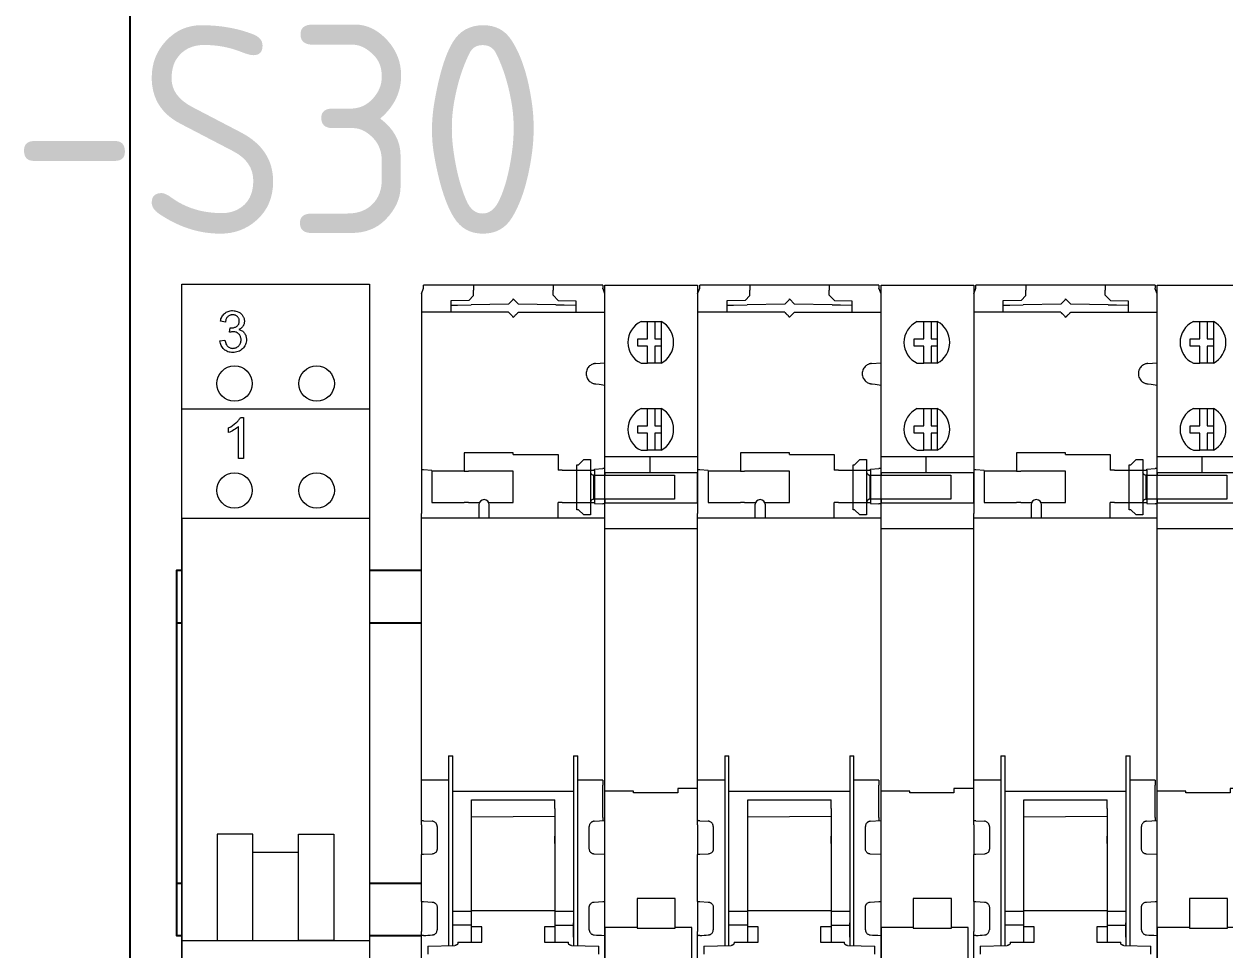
# Model space of a CAD drawing. Header units: millimetres. Extents: x 42356 to 50646, y 31507 to 39566.
# Drawn here: x 47522.9 to 47638.1, y 37618.6 to 37707.5 of the extents above; entities that cross this region are included whole.
import ezdxf
from ezdxf.enums import TextEntityAlignment as Align

# ---------------------------------------------------------------- set-up
doc = ezdxf.new("R2010")
doc.units = ezdxf.units.MM
doc.set_wipeout_variables(frame=1)
doc.layers.add('000-PI-Oprema', color=30, linetype='Continuous', lineweight=5)
for name, color, linetype in [('000-PI_TEXT', 7, 'Continuous'), ('002-PI-Kabelska kanalica', 150, 'Continuous'), ('004-PI-DIN Šina', 3, 'Continuous')]:
    doc.layers.add(name, color=color, linetype=linetype)
doc.styles.add('PI0', font='isocpeur.ttf', dxfattribs={"width": 0.9})

# ---------------------------------------------------------------- blocks, each defined once
blk = doc.blocks.new('*U132')
at = {"layer": '002-PI-Kabelska kanalica'}
blk.add_line((-20, -100), (-20, 580), dxfattribs=at)
blk = doc.blocks.new('*U322')
at = {"layer": '004-PI-DIN Šina'}
blk.add_lwpolyline([(530, -17.5), (530, 17.5), (0, 17.5), (0, -17.5)], close=True, dxfattribs=at)
for points in [[(0, 12.5), (530, 12.5)], [(0, -12.5), (530, -12.5)]]:
    blk.add_lwpolyline(points, dxfattribs=at)
blk = doc.blocks.new('5SY4106-7 - 1P')
blk.add_wipeout([(47748.91, 38724.85), (47749.11, 38725.4), (47749.11, 38725.7), (47766.31, 38725.7), (47766.31, 38725.4), (47766.51, 38724.85), (47766.51, 38636.75), (47766.31, 38636.16), (47766.31, 38635.9), (47749.11, 38635.9), (47749.11, 38636.21), (47748.91, 38636.75)]).dxf.layer = '000-PI-Oprema'
at = {"layer": '000-PI-Oprema'}
for p, q in [((47748.91, 38724.85), (47749.11, 38725.4)), ((47753.91, 38725.7), (47749.11, 38725.7)), ((47761.53, 38725.7), (47753.91, 38725.7)), ((47753.91, 38724.69), (47753.91, 38725.2)), ((47766.31, 38725.7), (47761.53, 38725.7)), ((47761.53, 38724.72), (47761.53, 38725.2)), ((47766.51, 38724.85), (47766.33, 38725.34)), ((47748.91, 38724.85), (47748.91, 38722.25)), ((47753.46, 38724.23), (47751.71, 38724.2)), ((47751.71, 38724.2), (47751.71, 38723.1)), ((47752.36, 38723.78), (47753.66, 38723.8)), ((47753.46, 38724.23), (47753.91, 38724.69)), ((47757.26, 38723.86), (47753.66, 38723.8)), ((47757.26, 38723.86), (47757.71, 38724.32)), ((47757.71, 38724.32), (47757.71, 38724.37)), ((47757.71, 38724.37), (47758.21, 38723.86)), ((47761.81, 38723.8), (47758.21, 38723.86)), ((47761.53, 38724.72), (47762.03, 38724.21)), ((47761.81, 38723.8), (47762.61, 38723.79)), ((47762.03, 38724.21), (47763.71, 38724.2)), ((47763.71, 38724.2), (47763.71, 38723.1)), ((47766.51, 38722.25), (47766.51, 38724.85)), ((47757.26, 38723.1), (47748.91, 38723.1)), ((47751.71, 38723.77), (47752.36, 38723.78)), ((47757.71, 38722.6), (47757.71, 38722.65)), ((47758.21, 38723.1), (47766.51, 38723.1)), ((47762.61, 38723.79), (47763.71, 38723.77)), ((47748.91, 38722.25), (47748.91, 38707.98)), ((47766.51, 38718.53), (47766.51, 38722.25)), ((47765.6, 38718.17), (47766.51, 38718.25)), ((47766.51, 38716.77), (47766.51, 38717.62)), ((47766.51, 38708.1), (47766.51, 38715.87)), ((47753.01, 38709.6), (47753.01, 38707.85)), ((47757.71, 38709.6), (47753.01, 38709.6)), ((47757.71, 38709.45), (47757.71, 38709.6)), ((47757.71, 38709.45), (47762.01, 38709.45)), ((47762.01, 38709.45), (47762.01, 38707.95)), ((47749.11, 38707.97), (47748.91, 38707.98)), ((47748.91, 38707.95), (47748.91, 38703.77)), ((47749.91, 38707.92), (47749.11, 38707.97)), ((47749.91, 38707.92), (47749.91, 38707.85)), ((47753.01, 38707.85), (47749.91, 38707.85)), ((47749.91, 38707.85), (47749.91, 38704.85)), ((47753.01, 38707.85), (47753.41, 38707.85)), ((47757.71, 38707.85), (47753.41, 38707.85)), ((47757.71, 38704.85), (47757.71, 38707.85)), ((47762.41, 38707.95), (47762.01, 38707.95)), ((47762.41, 38707.95), (47765.51, 38707.95)), ((47765.51, 38708.05), (47766.31, 38708.09)), ((47765.51, 38707.95), (47765.51, 38708.05)), ((47765.51, 38707.95), (47765.51, 38704.85)), ((47766.51, 38708.1), (47766.31, 38708.09)), ((47766.51, 38704.7), (47766.51, 38708.1)), ((47749.91, 38704.85), (47753.01, 38704.85)), ((47753.41, 38704.85), (47753.01, 38704.85)), ((47753.41, 38704.85), (47754.47, 38704.85)), ((47754.41, 38704.61), (47754.41, 38703.35)), ((47755.34, 38704.85), (47757.71, 38704.85)), ((47755.41, 38703.35), (47755.41, 38704.61)), ((47762.41, 38704.85), (47762.01, 38704.85)), ((47762.01, 38703.35), (47762.01, 38704.85)), ((47762.41, 38704.85), (47765.51, 38704.85)), ((47765.51, 38704.85), (47765.51, 38704.75)), ((47765.51, 38704.75), (47766.31, 38704.71)), ((47766.51, 38704.7), (47766.31, 38704.71)), ((47766.51, 38702.5), (47766.51, 38704.7)), ((47748.91, 38702.5), (47748.91, 38703.77)), ((47748.91, 38703.35), (47766.51, 38703.35)), ((47748.91, 38678.18), (47748.91, 38702.5)), ((47766.51, 38702.35), (47766.51, 38678.18)), ((47766.51, 38696.4), (47766.51, 38696.4)), ((47748.91, 38691.75), (47748.91, 38691.75)), ((47766.51, 38686.85), (47766.51, 38686.85)), ((47751.51, 38680.54), (47751.51, 38668.89)), ((47751.51, 38680.54), (47751.91, 38680.54)), ((47751.91, 38668.8), (47751.91, 38680.54)), ((47751.91, 38673.03), (47751.91, 38680.54)), ((47763.51, 38680.54), (47763.51, 38673.17)), ((47763.51, 38680.54), (47763.91, 38680.54)), ((47763.91, 38662.32), (47763.91, 38680.54)), ((47749.11, 38678.18), (47748.91, 38678.18)), ((47751.51, 38678.18), (47749.11, 38678.18)), ((47766.31, 38678.18), (47763.91, 38678.18)), ((47751.91, 38677.15), (47763.51, 38677.15)), ((47763.51, 38677.48), (47763.51, 38668.8)), ((47753.71, 38676.3), (47761.71, 38676.3)), ((47749.11, 38674.3), (47749.93, 38674.26)), ((47751.91, 38668.8), (47751.91, 38674.56)), ((47753.71, 38674.68), (47761.71, 38674.74)), ((47763.51, 38674.41), (47763.51, 38668.8)), ((47765.48, 38674.25), (47766.51, 38674.31)), ((47766.51, 38674.3), (47766.51, 38673.92)), ((47748.91, 38673.92), (47748.91, 38671.05)), ((47766.51, 38671.05), (47766.51, 38673.92)), ((47751.51, 38672.4), (47751.51, 38668.8)), ((47761.71, 38672.11), (47761.71, 38672.83)), ((47761.71, 38672.11), (47761.71, 38672.83)), ((47749.11, 38671.06), (47748.91, 38671.05)), ((47749.93, 38671.1), (47749.11, 38671.06)), ((47766.51, 38671.05), (47765.48, 38671.1)), ((47751.51, 38668.8), (47751.51, 38665.2)), ((47751.51, 38668.8), (47751.51, 38662.32)), ((47751.91, 38662.33), (47751.91, 38668.8)), ((47751.91, 38663.04), (47751.91, 38668.8)), ((47763.51, 38668.8), (47763.51, 38662.33)), ((47763.51, 38668.8), (47763.51, 38663.19)), ((47748.91, 38666.55), (47749.11, 38666.54)), ((47748.91, 38666.55), (47748.91, 38665.5)), ((47749.11, 38666.54), (47749.93, 38666.5)), ((47765.48, 38666.49), (47766.31, 38666.54)), ((47766.31, 38666.54), (47766.51, 38666.55)), ((47766.51, 38665.4), (47766.51, 38666.55)), ((47753.71, 38665.59), (47751.91, 38665.59)), ((47761.71, 38665.67), (47753.71, 38665.67)), ((47763.51, 38665.59), (47761.71, 38665.59)), ((47751.91, 38662.33), (47751.91, 38664.56)), ((47753.71, 38664.28), (47751.91, 38664.28)), ((47754.71, 38664.12), (47753.71, 38664.12)), ((47754.71, 38662.65), (47754.71, 38664.12)), ((47760.71, 38664.12), (47760.71, 38662.65)), ((47761.71, 38664.12), (47760.71, 38664.12)), ((47761.71, 38664.28), (47763.51, 38664.28)), ((47763.51, 38664.43), (47763.51, 38662.33)), ((47749.11, 38663.29), (47748.95, 38663.29)), ((47749.11, 38663.29), (47749.11, 38663.29)), ((47766.51, 38663.34), (47766.51, 38663.29)), ((47749.51, 38662.27), (47752.12, 38662.34)), ((47749.51, 38662.27), (47749.51, 38661.5)), ((47752.41, 38662.65), (47754.71, 38662.65)), ((47752.41, 38662.65), (47752.41, 38662.57)), ((47760.71, 38662.65), (47763.01, 38662.65)), ((47763.01, 38662.57), (47763.01, 38662.65)), ((47763.3, 38662.34), (47765.91, 38662.27)), ((47765.91, 38661.5), (47765.91, 38662.27))]:
    blk.add_line(p, q, dxfattribs=at)
blk.add_arc((47754.91, 38704.61), 0.5, 0, 180, dxfattribs=at)
for points, knots in [([(47749.11, 38725.4), (47749.11, 38725.4), (47749.11, 38725.44), (47749.11, 38725.49), (47749.11, 38725.55), (47749.11, 38725.61), (47749.11, 38725.65), (47749.11, 38725.68), (47749.11, 38725.7), (47749.11, 38725.7), (47749.11, 38725.7)], [-1.16038, -1.16038, -1.16038, -1.16038, -1.116597, -0.950998, -0.785398, -0.619799, -0.454199, -0.2886, -0.123, 0, 0, 0, 0]), ([(47753.91, 38725.7), (47753.91, 38725.7), (47753.91, 38725.7), (47753.91, 38725.68), (47753.91, 38725.65), (47753.91, 38725.61), (47753.91, 38725.55), (47753.91, 38725.49), (47753.91, 38725.42), (47753.91, 38725.34), (47753.91, 38725.27), (47753.91, 38725.22), (47753.91, 38725.2)], [-1.570796, -1.570796, -1.570796, -1.570796, -1.447796, -1.282197, -1.116597, -0.950998, -0.785398, -0.619799, -0.454199, -0.2886, -0.123, 0, 0, 0, 0]), ([(47761.53, 38725.7), (47761.53, 38725.7), (47761.53, 38725.7), (47761.53, 38725.68), (47761.53, 38725.66), (47761.53, 38725.62), (47761.53, 38725.56), (47761.53, 38725.48), (47761.53, 38725.39), (47761.53, 38725.29), (47761.53, 38725.23), (47761.53, 38725.2)], [0, 0, 0, 0, 0.080758, 0.160392, 0.240099, 0.368585, 0.500066, 0.628554, 0.760036, 0.877963, 1, 1, 1, 1]), ([(47766.31, 38725.7), (47766.31, 38725.7), (47766.31, 38725.7), (47766.31, 38725.68), (47766.31, 38725.65), (47766.31, 38725.61), (47766.31, 38725.55), (47766.31, 38725.49), (47766.31, 38725.44), (47766.31, 38725.41), (47766.31, 38725.4)], [1.570796, 1.570796, 1.570796, 1.570796, 1.693796, 1.859396, 2.024995, 2.190595, 2.356194, 2.521794, 2.687394, 2.730075, 2.730075, 2.730075, 2.730075]), ([(47766.33, 38725.34), (47766.32, 38725.35), (47766.32, 38725.37), (47766.31, 38725.38), (47766.31, 38725.4), (47766.31, 38725.4), (47766.31, 38725.4)], [0, 0, 0, 0, 0.258491, 0.50433, 0.747935, 1, 1, 1, 1]), ([(47757.26, 38723.1), (47757.26, 38723.1), (47757.26, 38723.1), (47757.27, 38723.09), (47757.28, 38723.07), (47757.31, 38723.05), (47757.34, 38723.02), (47757.37, 38722.98), (47757.42, 38722.94), (47757.48, 38722.88), (47757.55, 38722.81), (47757.62, 38722.73), (47757.67, 38722.68), (47757.71, 38722.65)], [0, 0, 0, 0, 0.062296, 0.126533, 0.193458, 0.263732, 0.337928, 0.416532, 0.499954, 0.616956, 0.74996, 0.847499, 1, 1, 1, 1]), ([(47757.71, 38722.6), (47757.73, 38722.62), (47757.76, 38722.66), (47757.82, 38722.71), (47757.86, 38722.75), (47757.92, 38722.81), (47757.98, 38722.88), (47758.06, 38722.95), (47758.12, 38723.02), (47758.17, 38723.06), (47758.2, 38723.09), (47758.2, 38723.1), (47758.21, 38723.1)], [0, 0, 0, 0, 0.090545, 0.168639, 0.234282, 0.287481, 0.43101, 0.55447, 0.680803, 0.795519, 0.900929, 1, 1, 1, 1]), ([(47765.6, 38718.17), (47765.57, 38718.17), (47765.51, 38718.16), (47765.42, 38718.14), (47765.31, 38718.11), (47765.18, 38718.04), (47765.03, 38717.94), (47764.9, 38717.8), (47764.79, 38717.62), (47764.72, 38717.42), (47764.7, 38717.2), (47764.72, 38716.98), (47764.79, 38716.78), (47764.9, 38716.6), (47765.03, 38716.46), (47765.18, 38716.35), (47765.32, 38716.29), (47765.46, 38716.24), (47765.55, 38716.23), (47766.51, 38716.11)], [0, 0, 0, 0, 0.031513, 0.062833, 0.094232, 0.152293, 0.210532, 0.279327, 0.348301, 0.424071, 0.50002, 0.57579, 0.651739, 0.720534, 0.789508, 0.84757, 0.905809, 0.95275, 1, 1, 1, 1]), ([(47766.51, 38717.62), (47766.51, 38717.65), (47766.51, 38717.71), (47766.51, 38717.8), (47766.51, 38717.89), (47766.51, 38718), (47766.51, 38718.13), (47766.51, 38718.27), (47766.51, 38718.38), (47766.51, 38718.46), (47766.51, 38718.52), (47766.51, 38718.52), (47766.51, 38718.53)], [0, 0, 0, 0, 0.063226, 0.125803, 0.188341, 0.251452, 0.376592, 0.501921, 0.626467, 0.751307, 0.875445, 1, 1, 1, 1]), ([(47766.51, 38715.87), (47766.51, 38715.87), (47766.51, 38715.87), (47766.51, 38715.89), (47766.51, 38715.91), (47766.51, 38715.95), (47766.51, 38716.02), (47766.51, 38716.13), (47766.51, 38716.27), (47766.51, 38716.42), (47766.51, 38716.59), (47766.51, 38716.71), (47766.51, 38716.77)], [0, 0, 0, 0, 0.062559, 0.124508, 0.186449, 0.248985, 0.373436, 0.498372, 0.623308, 0.748842, 0.874147, 1, 1, 1, 1]), ([(47766.51, 38702.5), (47766.51, 38702.5), (47766.51, 38702.5), (47766.51, 38702.49), (47766.51, 38702.48), (47766.51, 38702.46), (47766.51, 38702.43), (47766.51, 38702.4), (47766.51, 38702.37), (47766.51, 38702.35), (47766.51, 38702.35)], [-0.000031, -0.000031, -0.000031, -0.000031, 0.089851, 0.3217, 0.553549, 0.785398, 1.017247, 1.249097, 1.480946, 1.570827, 1.570827, 1.570827, 1.570827]), ([(47748.91, 38676.94), (47748.91, 38676.96), (47748.91, 38677.01), (47748.91, 38677.1), (47748.91, 38677.22), (47748.91, 38677.36), (47748.91, 38677.51), (47748.91, 38677.68), (47748.91, 38677.85), (47748.91, 38678.02), (47748.91, 38678.13), (47748.91, 38678.18)], [-3.141598, -3.141598, -3.141598, -3.141598, -3.03253, -2.896859, -2.761188, -2.625517, -2.489847, -2.354176, -2.218505, -2.082834, -1.973766, -1.973766, -1.973766, -1.973766]), ([(47766.31, 38678.18), (47766.31, 38678.16), (47766.31, 38678.11), (47766.31, 38678.03), (47766.31, 38677.94), (47766.31, 38677.87), (47766.31, 38677.8), (47766.31, 38677.75), (47766.31, 38677.73), (47766.31, 38677.72)], [-1.167821, -1.167821, -1.167821, -1.167821, -1.031418, -0.852415, -0.673412, -0.494409, -0.315406, -0.136403, 0, 0, 0, 0]), ([(47766.31, 38674.6), (47766.31, 38674.68), (47766.31, 38674.85), (47766.31, 38675.1), (47766.31, 38675.34), (47766.31, 38675.57), (47766.31, 38675.79), (47766.31, 38676.01), (47766.31, 38676.22), (47766.31, 38676.46), (47766.31, 38676.73), (47766.31, 38677.02), (47766.31, 38677.28), (47766.31, 38677.51), (47766.31, 38677.65), (47766.31, 38677.72)], [0, 0, 0, 0, 0.062752, 0.125296, 0.187701, 0.250034, 0.312364, 0.374759, 0.437288, 0.500017, 0.600242, 0.700074, 0.79979, 0.899673, 1, 1, 1, 1]), ([(47766.51, 38678.18), (47766.51, 38678.13), (47766.51, 38678.02), (47766.51, 38677.85), (47766.51, 38677.68), (47766.51, 38677.51), (47766.51, 38677.36), (47766.51, 38677.22), (47766.51, 38677.1), (47766.51, 38677.01), (47766.51, 38676.96), (47766.51, 38676.94)], [3.544562, 3.544562, 3.544562, 3.544562, 3.653618, 3.789292, 3.924967, 4.060641, 4.196316, 4.33199, 4.467665, 4.603339, 4.712394, 4.712394, 4.712394, 4.712394]), ([(47748.91, 38674.31), (47748.91, 38674.46), (47748.91, 38674.81), (47748.91, 38675.32), (47748.91, 38675.82), (47748.91, 38676.27), (47748.91, 38676.64), (47748.91, 38676.85), (47748.91, 38676.94)], [-3.1305034, -3.1305034, -3.1305034, -3.1305034, -3.0638179, -2.9758987, -2.8879794, -2.8000601, -2.7121409, -2.6343661, -2.6343661, -2.6343661, -2.6343661]), ([(47766.51, 38676.94), (47766.51, 38676.85), (47766.51, 38676.63), (47766.51, 38676.23), (47766.51, 38675.76), (47766.51, 38675.23), (47766.51, 38674.74), (47766.51, 38674.42), (47766.51, 38674.3)], [0.4339169, 0.4339169, 0.4339169, 0.4339169, 0.5147738, 0.6061775, 0.6975812, 0.788985, 0.8803887, 0.9303041, 0.9303041, 0.9303041, 0.9303041]), ([(47753.71, 38675.48), (47753.71, 38675.51), (47753.71, 38675.56), (47753.71, 38675.65), (47753.71, 38675.74), (47753.71, 38675.88), (47753.71, 38676.06), (47753.71, 38676.22), (47753.71, 38676.3)], [0, 0, 0, 0, 0.125424, 0.250193, 0.374902, 0.500146, 0.749703, 1, 1, 1, 1]), ([(47753.71, 38673.32), (47753.71, 38673.39), (47753.71, 38673.53), (47753.71, 38673.73), (47753.71, 38673.94), (47753.71, 38674.13), (47753.71, 38674.32), (47753.71, 38674.57), (47753.71, 38674.86), (47753.71, 38675.19), (47753.71, 38675.38), (47753.71, 38675.48)], [0, 0, 0, 0, 0.083508, 0.166833, 0.25006, 0.333277, 0.416572, 0.500032, 0.666688, 0.83311, 1, 1, 1, 1]), ([(47761.71, 38675.48), (47761.71, 38675.51), (47761.71, 38675.6), (47761.71, 38675.74), (47761.71, 38675.91), (47761.71, 38676.1), (47761.71, 38676.23), (47761.71, 38676.3), (47761.71, 38676.3)], [3.7239569, 3.7239569, 3.7239569, 3.7239569, 3.8184071, 3.9326259, 4.0468447, 4.1610635, 4.2752823, 4.2758763, 4.2758763, 4.2758763, 4.2758763]), ([(47761.71, 38675.48), (47761.71, 38675.43), (47761.71, 38675.34), (47761.71, 38675.18), (47761.71, 38675.02), (47761.71, 38674.86), (47761.71, 38674.68), (47761.71, 38674.45), (47761.71, 38674.13), (47761.71, 38673.74), (47761.71, 38673.46), (47761.71, 38673.32)], [0, 0, 0, 0, 0.083508, 0.166833, 0.25006, 0.333277, 0.416572, 0.500032, 0.666688, 0.83311, 1, 1, 1, 1]), ([(47748.91, 38673.92), (47748.91, 38673.94), (47748.91, 38673.99), (47748.91, 38674.07), (47748.91, 38674.17), (47748.91, 38674.24), (47748.91, 38674.28), (47748.91, 38674.3), (47748.91, 38674.31), (47748.91, 38674.31)], [3.184172, 3.184172, 3.184172, 3.184172, 3.2169007, 3.3376929, 3.458485, 3.5792772, 3.7000694, 3.8208616, 3.8419971, 3.8419971, 3.8419971, 3.8419971]), ([(47749.11, 38674.3), (47749.08, 38674.3), (47749.03, 38674.3), (47748.98, 38674.3), (47748.95, 38674.31)], [0, 0, 0, 0, 0.50856, 1, 1, 1, 1]), ([(47750.41, 38673.76), (47750.41, 38673.78), (47750.4, 38673.83), (47750.39, 38673.89), (47750.37, 38673.95), (47750.33, 38674.02), (47750.27, 38674.11), (47750.18, 38674.18), (47750.06, 38674.24), (47749.98, 38674.25), (47749.93, 38674.26)], [0, 0, 0, 0, 0.089796, 0.178262, 0.266596, 0.356001, 0.517187, 0.674499, 0.839899, 1, 1, 1, 1]), ([(47751.91, 38672.95), (47751.91, 38673.03), (47751.91, 38673.18), (47751.91, 38673.4), (47751.91, 38673.62), (47751.91, 38673.83), (47751.91, 38674.03), (47751.91, 38674.24), (47751.91, 38674.44), (47751.91, 38674.56), (47751.91, 38674.63)], [0, 0, 0, 0, 0.12575, 0.250858, 0.375537, 0.5, 0.624463, 0.749142, 0.87425, 1, 1, 1, 1]), ([(47765.48, 38674.25), (47765.46, 38674.25), (47765.42, 38674.25), (47765.36, 38674.23), (47765.31, 38674.21), (47765.26, 38674.19), (47765.19, 38674.14), (47765.12, 38674.08), (47765.06, 38673.98), (47765.01, 38673.87), (47765.01, 38673.79), (47765.01, 38673.75)], [0, 0, 0, 0, 0.072873, 0.144923, 0.217512, 0.291971, 0.369536, 0.522495, 0.676626, 0.838758, 1, 1, 1, 1]), ([(47750.41, 38673.76), (47750.41, 38673.7), (47750.41, 38673.58), (47750.41, 38673.39), (47750.41, 38673.21), (47750.41, 38673.08), (47750.41, 38673.01)], [0, 0, 0, 0, 0.25014, 0.5, 0.74986, 1, 1, 1, 1]), ([(47753.71, 38672), (47753.71, 38672.02), (47753.71, 38672.06), (47753.71, 38672.22), (47753.71, 38672.47), (47753.71, 38672.75), (47753.71, 38672.99), (47753.71, 38673.19), (47753.71, 38673.27), (47753.71, 38673.32)], [0, 0, 0, 0, 0.061956, 0.224268, 0.397781, 0.571293, 0.733605, 0.866551, 1, 1, 1, 1]), ([(47761.71, 38673.32), (47761.71, 38673.27), (47761.71, 38673.19), (47761.71, 38672.99), (47761.71, 38672.75), (47761.71, 38672.47), (47761.71, 38672.22), (47761.71, 38672.06), (47761.71, 38672.02), (47761.71, 38672)], [0, 0, 0, 0, 0.133283, 0.266404, 0.428731, 0.602259, 0.775787, 0.938114, 1, 1, 1, 1]), ([(47765.01, 38673.15), (47765.01, 38673.22), (47765.01, 38673.35), (47765.01, 38673.56), (47765.01, 38673.69), (47765.01, 38673.75)], [0, 0, 0, 0, 0.333419, 0.666581, 1, 1, 1, 1]), ([(47765.01, 38671.6), (47765.01, 38671.71), (47765.01, 38671.92), (47765.01, 38672.23), (47765.01, 38672.54), (47765.01, 38672.84), (47765.01, 38673.05), (47765.01, 38673.15)], [0, 0, 0, 0, 0.200123, 0.400061, 0.599939, 0.799877, 1, 1, 1, 1]), ([(47750.41, 38673.01), (47750.41, 38672.9), (47750.41, 38672.67), (47750.41, 38672.31), (47750.41, 38671.96), (47750.41, 38671.72), (47750.41, 38671.6)], [0, 0, 0, 0, 0.2501, 0.5, 0.7499, 1, 1, 1, 1]), ([(47753.71, 38665.59), (47753.71, 38665.68), (47753.71, 38665.84), (47753.71, 38666.1), (47753.71, 38666.35), (47753.71, 38666.61), (47753.71, 38666.88), (47753.71, 38667.33), (47753.71, 38667.96), (47753.71, 38668.8), (47753.71, 38669.63), (47753.71, 38670.36), (47753.71, 38670.98), (47753.71, 38671.5), (47753.71, 38671.84), (47753.71, 38672)], [0, 0, 0, 0, 0.041319, 0.082538, 0.123706, 0.164869, 0.206076, 0.247373, 0.373654, 0.500018, 0.626299, 0.752662, 0.835118, 0.917437, 1, 1, 1, 1]), ([(47761.71, 38672), (47761.71, 38671.92), (47761.71, 38671.75), (47761.71, 38671.5), (47761.71, 38671.24), (47761.71, 38670.98), (47761.71, 38670.72), (47761.71, 38670.27), (47761.71, 38669.63), (47761.71, 38668.8), (47761.71, 38667.97), (47761.71, 38667.24), (47761.71, 38666.61), (47761.71, 38666.1), (47761.71, 38665.76), (47761.71, 38665.59)], [0, 0, 0, 0, 0.041319, 0.082538, 0.123706, 0.164869, 0.206076, 0.247373, 0.373654, 0.500018, 0.626299, 0.752662, 0.835118, 0.917437, 1, 1, 1, 1]), ([(47748.91, 38666.55), (47748.91, 38666.83), (47748.91, 38667.42), (47748.91, 38668.33), (47748.91, 38669.27), (47748.91, 38670.18), (47748.91, 38670.77), (47748.91, 38671.05)], [-2.9973945, -2.9973945, -2.9973945, -2.9973945, -2.9274212, -2.8500039, -2.7725867, -2.6951694, -2.6251961, -2.6251961, -2.6251961, -2.6251961]), ([(47750.41, 38671.6), (47750.41, 38671.58), (47750.4, 38671.53), (47750.39, 38671.46), (47750.37, 38671.4), (47750.34, 38671.35), (47750.31, 38671.3), (47750.26, 38671.24), (47750.17, 38671.17), (47750.06, 38671.12), (47749.97, 38671.11), (47749.93, 38671.1)], [0, 0, 0, 0, 0.095991, 0.18694, 0.272854, 0.353746, 0.429629, 0.500518, 0.670339, 0.836728, 1, 1, 1, 1]), ([(47765.48, 38671.1), (47765.46, 38671.1), (47765.42, 38671.11), (47765.36, 38671.12), (47765.3, 38671.15), (47765.24, 38671.18), (47765.19, 38671.21), (47765.13, 38671.27), (47765.07, 38671.35), (47765.02, 38671.47), (47765.01, 38671.55), (47765.01, 38671.6)], [0, 0, 0, 0, 0.081411, 0.163571, 0.246519, 0.330297, 0.414943, 0.500495, 0.647, 0.813478, 1, 1, 1, 1]), ([(47766.51, 38671.05), (47766.51, 38670.77), (47766.51, 38670.18), (47766.51, 38669.27), (47766.51, 38668.33), (47766.51, 38667.42), (47766.51, 38666.83), (47766.51, 38666.55)], [1.3845473, 1.3845473, 1.3845473, 1.3845473, 1.4545769, 1.5320565, 1.6095361, 1.6870157, 1.7570453, 1.7570453, 1.7570453, 1.7570453]), ([(47749.93, 38666.5), (47749.95, 38666.49), (47749.99, 38666.49), (47750.06, 38666.48), (47750.12, 38666.45), (47750.17, 38666.42), (47750.22, 38666.38), (47750.28, 38666.33), (47750.34, 38666.25), (47750.4, 38666.13), (47750.4, 38666.04), (47750.41, 38666)], [0, 0, 0, 0, 0.081414, 0.163575, 0.246524, 0.330302, 0.414946, 0.500495, 0.647008, 0.813485, 1, 1, 1, 1]), ([(47765.01, 38666), (47765.01, 38666.02), (47765.01, 38666.07), (47765.02, 38666.13), (47765.05, 38666.19), (47765.07, 38666.25), (47765.11, 38666.3), (47765.16, 38666.36), (47765.24, 38666.42), (47765.35, 38666.48), (47765.44, 38666.49), (47765.48, 38666.49)], [0, 0, 0, 0, 0.095996, 0.186947, 0.272862, 0.353753, 0.429633, 0.500518, 0.670343, 0.836732, 1, 1, 1, 1]), ([(47748.91, 38665.5), (47748.91, 38665.49), (47748.91, 38665.48), (47748.91, 38665.39), (47748.91, 38665.25), (47748.91, 38665.06), (47748.91, 38664.82), (47748.91, 38664.56), (47748.91, 38664.27), (47748.91, 38664.01), (47748.91, 38663.83), (47748.91, 38663.67)], [0, 0, 0, 0, 0.125617, 0.251374, 0.373227, 0.495215, 0.61017, 0.72526, 0.831211, 0.937299, 1, 1, 1, 1]), ([(47750.41, 38666), (47750.41, 38665.88), (47750.41, 38665.64), (47750.41, 38665.28), (47750.41, 38664.93), (47750.41, 38664.7), (47750.41, 38664.58)], [0, 0, 0, 0, 0.2501, 0.5, 0.7499, 1, 1, 1, 1]), ([(47753.71, 38664.28), (47753.71, 38664.32), (47753.71, 38664.41), (47753.71, 38664.61), (47753.71, 38664.85), (47753.71, 38665.13), (47753.71, 38665.38), (47753.71, 38665.53), (47753.71, 38665.58), (47753.71, 38665.59)], [0, 0, 0, 0, 0.133283, 0.266404, 0.428731, 0.602259, 0.775787, 0.938114, 1, 1, 1, 1]), ([(47761.71, 38665.59), (47761.71, 38665.58), (47761.71, 38665.53), (47761.71, 38665.38), (47761.71, 38665.13), (47761.71, 38664.85), (47761.71, 38664.61), (47761.71, 38664.41), (47761.71, 38664.32), (47761.71, 38664.28)], [0, 0, 0, 0, 0.061956, 0.224268, 0.397781, 0.571293, 0.733605, 0.866551, 1, 1, 1, 1]), ([(47765.01, 38664.45), (47765.01, 38664.55), (47765.01, 38664.75), (47765.01, 38665.06), (47765.01, 38665.37), (47765.01, 38665.68), (47765.01, 38665.89), (47765.01, 38666)], [0, 0, 0, 0, 0.200123, 0.400061, 0.599939, 0.799877, 1, 1, 1, 1]), ([(47766.51, 38663.34), (47766.51, 38663.81), (47766.51, 38663.96), (47766.51, 38664.2), (47766.51, 38664.49), (47766.51, 38664.74), (47766.51, 38664.97), (47766.51, 38665.15), (47766.51, 38665.35), (47766.51, 38665.38), (47766.51, 38665.4)], [0, 0, 0, 0, 0.045378, 0.153342, 0.261449, 0.378587, 0.495868, 0.620035, 0.744345, 1, 1, 1, 1]), ([(47750.41, 38664.58), (47750.41, 38664.52), (47750.41, 38664.39), (47750.41, 38664.2), (47750.41, 38664.02), (47750.41, 38663.9), (47750.41, 38663.84)], [0, 0, 0, 0, 0.25014, 0.5, 0.74986, 1, 1, 1, 1]), ([(47753.71, 38662.65), (47753.71, 38662.79), (47753.71, 38663.25), (47753.71, 38663.86), (47753.71, 38664.28)], [0, 0, 0, 0, 0.31034, 1, 1, 1, 1]), ([(47761.71, 38664.28), (47761.71, 38663.86), (47761.71, 38663.25), (47761.71, 38662.79), (47761.71, 38662.65)], [0, 0, 0, 0, 0.68966, 1, 1, 1, 1]), ([(47765.01, 38663.84), (47765.01, 38663.91), (47765.01, 38664.04), (47765.01, 38664.24), (47765.01, 38664.38), (47765.01, 38664.45)], [0, 0, 0, 0, 0.333419, 0.666581, 1, 1, 1, 1]), ([(47748.91, 38663.29), (47748.91, 38663.29), (47748.91, 38663.3), (47748.91, 38663.31), (47748.91, 38663.36), (47748.91, 38663.43), (47748.91, 38663.52), (47748.91, 38663.61), (47748.91, 38663.66), (47748.91, 38663.67)], [5.5827809, 5.5827809, 5.5827809, 5.5827809, 5.6039163, 5.7247085, 5.8455007, 5.9662929, 6.0870851, 6.2078773, 6.2406059, 6.2406059, 6.2406059, 6.2406059]), ([(47748.91, 38660.66), (47748.91, 38660.75), (47748.91, 38660.96), (47748.91, 38661.33), (47748.91, 38661.78), (47748.91, 38662.28), (47748.91, 38662.79), (47748.91, 38663.14), (47748.91, 38663.29)], [-3.1415924, -3.1415924, -3.1415924, -3.1415924, -3.0638179, -2.9758987, -2.8879794, -2.8000601, -2.7121409, -2.6454554, -2.6454554, -2.6454554, -2.6454554]), ([(47749.93, 38663.34), (47749.95, 38663.34), (47750, 38663.34), (47750.06, 38663.36), (47750.12, 38663.38), (47750.19, 38663.42), (47750.27, 38663.48), (47750.34, 38663.58), (47750.4, 38663.7), (47750.4, 38663.79), (47750.41, 38663.84)], [0, 0, 0, 0, 0.077945, 0.155461, 0.234219, 0.315814, 0.472015, 0.633013, 0.815923, 1, 1, 1, 1]), ([(47765.01, 38663.84), (47765.01, 38663.82), (47765.01, 38663.78), (47765.02, 38663.72), (47765.04, 38663.66), (47765.07, 38663.6), (47765.12, 38663.53), (47765.19, 38663.45), (47765.27, 38663.4), (47765.37, 38663.36), (47765.44, 38663.35), (47765.48, 38663.35)], [0, 0, 0, 0, 0.084577, 0.16806, 0.251451, 0.335757, 0.47014, 0.601907, 0.739797, 0.869971, 1, 1, 1, 1]), ([(47766.51, 38660.66), (47766.51, 38660.69), (47766.51, 38660.77), (47766.51, 38660.89), (47766.51, 38661.01), (47766.51, 38661.15), (47766.51, 38661.29), (47766.51, 38661.44), (47766.51, 38661.59), (47766.51, 38661.81), (47766.51, 38662.1), (47766.51, 38662.47), (47766.51, 38662.87), (47766.51, 38663.15), (47766.51, 38663.29)], [0, 0, 0, 0, 0.062728, 0.125272, 0.18769, 0.250045, 0.312396, 0.374803, 0.437328, 0.500029, 0.625194, 0.749922, 0.874696, 1, 1, 1, 1]), ([(47752.41, 38662.57), (47752.41, 38662.56), (47752.4, 38662.54), (47752.39, 38662.5), (47752.37, 38662.46), (47752.34, 38662.42), (47752.3, 38662.39), (47752.26, 38662.37), (47752.21, 38662.35), (47752.16, 38662.34), (47752.13, 38662.34), (47752.12, 38662.34)], [0, 0, 0, 0, 0.115481, 0.301962, 0.488443, 0.674923, 0.861404, 1.047885, 1.234365, 1.420846, 1.536327, 1.536327, 1.536327, 1.536327]), ([(47763.3, 38662.34), (47763.28, 38662.34), (47763.25, 38662.34), (47763.21, 38662.35), (47763.16, 38662.37), (47763.11, 38662.39), (47763.07, 38662.42), (47763.04, 38662.46), (47763.02, 38662.5), (47763.01, 38662.54), (47763.01, 38662.56), (47763.01, 38662.57)], [0, 0, 0, 0, 0.115481, 0.301962, 0.488443, 0.674923, 0.861404, 1.047885, 1.234365, 1.420846, 1.536327, 1.536327, 1.536327, 1.536327])]:
    blk.add_open_spline(points, degree=3, knots=knots, dxfattribs=at)
for points in [[(47748.91, 38674.31), (47748.91, 38674.31), (47748.92, 38674.31), (47748.92, 38674.31)], [(47748.95, 38674.31), (47748.94, 38674.31), (47748.93, 38674.31), (47748.92, 38674.31)], [(47766.31, 38674.6), (47766.31, 38674.5), (47766.31, 38674.4), (47766.31, 38674.3)], [(47763.51, 38663.12), (47763.51, 38663.55), (47763.51, 38664.02), (47763.51, 38664.51)], [(47748.92, 38663.29), (47748.92, 38663.29), (47748.91, 38663.29), (47748.91, 38663.29)], [(47748.92, 38663.29), (47748.93, 38663.29), (47748.94, 38663.29), (47748.95, 38663.29)], [(47749.11, 38663.29), (47749.38, 38663.31), (47749.66, 38663.32), (47749.93, 38663.34)], [(47765.48, 38663.35), (47765.76, 38663.33), (47766.03, 38663.32), (47766.51, 38663.29)]]:
    blk.add_open_spline(points, degree=3, dxfattribs=at)
blk = doc.blocks.new('pomoćni_LB')
at = {"layer": '000-PI-Oprema', "ltscale": 0.25}
for p, q in [((-2.53, 27.65), (-2.03, 28.15)), ((-2.03, 28.15), (-1.39, 28.15)), ((-1.39, 28.15), (-1.39, 22.85)), ((-2.68, 27.65), (-2.53, 27.65)), ((-2.68, 23.35), (-2.68, 27.65)), ((-0.98, 26.65), (-1.08, 26.65)), ((-1.08, 26.65), (-1.08, 24.35)), ((-0.98, 24.35), (-0.98, 26.65)), ((-1.08, 24.35), (-0.98, 24.35)), ((-2.53, 23.35), (-2.68, 23.35)), ((-2.03, 22.85), (-2.53, 23.35)), ((-1.39, 22.85), (-2.03, 22.85))]:
    blk.add_line(p, q, dxfattribs=at)
for centre, start, end in [((-1.03, 27.01), 189.9082, 277.8916), ((-1.03, 23.99), 82.1084, 170.0918)]:
    blk.add_arc(centre, 0.366, start, end, dxfattribs=at)
blk.add_wipeout([(0, 44.9), (8.9, 44.9), (8.9, -44.9), (0, -44.9)])
at = {"layer": '000-PI-Oprema'}
for p, q in [((0, 44.9), (8.9, 44.9)), ((0, -44.9), (0, 44.9)), ((8.9, 44.9), (8.9, -44.9))]:
    blk.add_line(p, q, dxfattribs=at)
at = {"layer": '000-PI-Oprema', "ltscale": 0.25}
for p, q in [((3.48, 41.4), (5.4, 41.4)), ((4.1, 39.75), (4.1, 41.4)), ((4.1, 41.4), (4.8, 41.4)), ((4.8, 41.4), (4.8, 39.75)), ((5.4, 41.4), (5.4, 37.4)), ((3.17, 39.05), (3.17, 39.75)), ((3.17, 39.75), (4.1, 39.75)), ((4.8, 39.75), (5.4, 39.75)), ((5.4, 39.75), (5.4, 39.05)), ((4.1, 39.05), (3.17, 39.05)), ((4.1, 37.4), (4.1, 39.05)), ((5.4, 39.05), (4.8, 39.05)), ((4.8, 39.05), (4.8, 37.4)), ((3.48, 37.4), (4.1, 37.4)), ((5.4, 37.4), (4.1, 37.4)), ((3.48, 33.05), (5.4, 33.05)), ((4.1, 31.4), (4.1, 33.05)), ((4.1, 33.05), (4.8, 33.05)), ((4.8, 33.05), (4.8, 31.4)), ((5.4, 33.05), (5.4, 29.05)), ((3.17, 30.7), (3.17, 31.4)), ((3.17, 31.4), (4.1, 31.4)), ((4.8, 31.4), (5.4, 31.4)), ((5.4, 31.4), (5.4, 30.7)), ((4.1, 30.7), (3.17, 30.7)), ((4.1, 29.05), (4.1, 30.7)), ((5.4, 30.7), (4.8, 30.7)), ((4.8, 30.7), (4.8, 29.05)), ((3.48, 29.05), (4.1, 29.05)), ((5.4, 29.05), (4.1, 29.05)), ((0, 26.88), (0, 28.45)), ((0, 28.45), (8.9, 28.45)), ((4.3, 28.45), (4.3, 26.88)), ((8.9, 28.45), (8.9, 26.88)), ((-0.98, 26.65), (6.69, 26.65)), ((0, 26.88), (0, 26.65)), ((8.9, 26.88), (0, 26.88)), ((6.69, 26.65), (6.69, 24.35)), ((8.9, 24.02), (8.9, 26.88)), ((6.69, 24.35), (-0.98, 24.35)), ((0, 24.35), (0, 24.02)), ((0, 24.02), (8.9, 24.02)), ((0, 21.55), (8.9, 21.55)), ((0, -3.65), (0, 21.55)), ((8.9, 21.55), (8.9, -3.4)), ((8.9, -3.4), (7, -3.4)), ((7, -3.4), (7, -3.83)), ((2.75, -3.65), (0, -3.65)), ((2.75, -3.83), (2.75, -3.65)), ((7, -3.83), (2.75, -3.83)), ((6.75, -13.97), (3.1, -13.97)), ((3.1, -13.97), (3.1, -16.74)), ((6.75, -16.74), (6.75, -13.97)), ((3.1, -16.74), (0, -16.74)), ((0, -16.74), (0, -21.14)), ((3.1, -16.74), (3.1, -16.82)), ((3.1, -16.82), (6.75, -16.82)), ((8.35, -16.74), (6.75, -16.74)), ((6.75, -16.82), (6.75, -16.74)), ((8.35, -21.14), (8.35, -16.74))]:
    blk.add_line(p, q, dxfattribs=at)
for centre, radius, start, end in [((4.4, 39.4), 2.2, 114.5954, 245.4046), ((4.33, 39.4), 2.27, 298.0766, 61.9234), ((4.4, 31.05), 2.2, 114.5954, 245.4046), ((4.33, 31.05), 2.27, 298.0766, 61.9234)]:
    blk.add_arc(centre, radius, start, end, dxfattribs=at)
blk = doc.blocks.new('5TE8112 - OFF switch 20A 2NO')
blk.add_wipeout([(48929.09, 38187.38), (48947.09, 38187.38), (48947.09, 38097.38), (48929.09, 38097.38)]).dxf.layer = '000-PI-Oprema'
at = {"layer": '000-PI-Oprema'}
for p, q in [((48929.09, 38164.88), (48929.09, 38187.38)), ((48929.09, 38187.38), (48947.09, 38187.38)), ((48947.09, 38187.38), (48947.09, 38164.88)), ((48947.09, 38175.38), (48929.09, 38175.38)), ((48947.09, 38164.88), (48929.09, 38164.88)), ((48947.09, 38164.88), (48929.09, 38164.88)), ((48929.09, 38164.88), (48929.09, 38119.88)), ((48929.09, 38119.88), (48929.09, 38164.88)), ((48947.09, 38164.88), (48947.09, 38119.88)), ((48935.89, 38132.88), (48940.29, 38132.88)), ((48929.09, 38124.38), (48947.09, 38124.38))]:
    blk.add_line(p, q, dxfattribs=at)
for points in [[(48932.74, 38181.92), (48933.22, 38181.99), (48933.24, 38181.89), (48933.27, 38181.79), (48933.3, 38181.71), (48933.33, 38181.63), (48933.37, 38181.56), (48933.41, 38181.5), (48933.45, 38181.44), (48933.5, 38181.39), (48933.55, 38181.35), (48933.6, 38181.31), (48933.66, 38181.29), (48933.72, 38181.26), (48933.78, 38181.24), (48933.84, 38181.23), (48933.91, 38181.22), (48933.98, 38181.21), (48934.06, 38181.22), (48934.14, 38181.23), (48934.22, 38181.25), (48934.3, 38181.27), (48934.36, 38181.31), (48934.43, 38181.35), (48934.49, 38181.39), (48934.55, 38181.45), (48934.61, 38181.51), (48934.66, 38181.57), (48934.69, 38181.64), (48934.73, 38181.71), (48934.75, 38181.79), (48934.77, 38181.87), (48934.78, 38181.95), (48934.78, 38182.03), (48934.78, 38182.12), (48934.77, 38182.19), (48934.73, 38182.34), (48934.7, 38182.41), (48934.66, 38182.47), (48934.62, 38182.53), (48934.57, 38182.58), (48934.51, 38182.63), (48934.46, 38182.68), (48934.39, 38182.71), (48934.32, 38182.75), (48934.26, 38182.77), (48934.18, 38182.79), (48934.1, 38182.79), (48934.02, 38182.8), (48933.95, 38182.79), (48933.87, 38182.79), (48933.78, 38182.77), (48933.68, 38182.75), (48933.74, 38183.17), (48933.78, 38183.17), (48933.89, 38183.17), (48933.96, 38183.17), (48934.04, 38183.19), (48934.17, 38183.23), (48934.24, 38183.25), (48934.3, 38183.29), (48934.36, 38183.33), (48934.42, 38183.37), (48934.47, 38183.42), (48934.51, 38183.47), (48934.55, 38183.53), (48934.57, 38183.59), (48934.59, 38183.66), (48934.6, 38183.74), (48934.61, 38183.82), (48934.6, 38183.89), (48934.6, 38183.95), (48934.58, 38184.01), (48934.56, 38184.06), (48934.54, 38184.12), (48934.51, 38184.17), (48934.47, 38184.21), (48934.43, 38184.26), (48934.38, 38184.3), (48934.34, 38184.33), (48934.28, 38184.37), (48934.23, 38184.39), (48934.17, 38184.41), (48934.1, 38184.42), (48934.04, 38184.43), (48933.97, 38184.43), (48933.9, 38184.43), (48933.84, 38184.42), (48933.78, 38184.41), (48933.72, 38184.39), (48933.66, 38184.37), (48933.6, 38184.33), (48933.56, 38184.3), (48933.51, 38184.26), (48933.46, 38184.21), (48933.42, 38184.16), (48933.39, 38184.1), (48933.36, 38184.03), (48933.33, 38183.97), (48933.3, 38183.89), (48933.28, 38183.81), (48933.27, 38183.73), (48932.79, 38183.81), (48932.82, 38183.93), (48932.85, 38184.04), (48932.89, 38184.14), (48932.94, 38184.24), (48932.99, 38184.33), (48933.05, 38184.41), (48933.12, 38184.49), (48933.19, 38184.56), (48933.27, 38184.63), (48933.36, 38184.68), (48933.44, 38184.73), (48933.54, 38184.76), (48933.64, 38184.79), (48933.74, 38184.81), (48933.85, 38184.83), (48933.96, 38184.83), (48934.12, 38184.82), (48934.19, 38184.81), (48934.27, 38184.79), (48934.41, 38184.75), (48934.55, 38184.69), (48934.68, 38184.62), (48934.78, 38184.53), (48934.88, 38184.43), (48934.96, 38184.31), (48934.99, 38184.25), (48935.02, 38184.19), (48935.04, 38184.13), (48935.06, 38184.07), (48935.08, 38184.01), (48935.09, 38183.94), (48935.1, 38183.87), (48935.1, 38183.81), (48935.1, 38183.75), (48935.09, 38183.69), (48935.07, 38183.57), (48935.05, 38183.51), (48935.02, 38183.45), (48935, 38183.4), (48934.96, 38183.35), (48934.93, 38183.29), (48934.89, 38183.25), (48934.84, 38183.2), (48934.8, 38183.16), (48934.74, 38183.12), (48934.69, 38183.08), (48934.63, 38183.05), (48934.56, 38183.01), (48934.65, 38182.99), (48934.73, 38182.96), (48934.8, 38182.93), (48934.87, 38182.89), (48934.94, 38182.85), (48935, 38182.79), (48935.05, 38182.74), (48935.1, 38182.68), (48935.14, 38182.61), (48935.18, 38182.55), (48935.22, 38182.47), (48935.24, 38182.39), (48935.26, 38182.31), (48935.28, 38182.23), (48935.29, 38182.14), (48935.29, 38182.05), (48935.29, 38181.92), (48935.27, 38181.8), (48935.24, 38181.68), (48935.2, 38181.57), (48935.15, 38181.46), (48935.08, 38181.36), (48935.01, 38181.26), (48934.92, 38181.17), (48934.82, 38181.09), (48934.72, 38181.01), (48934.62, 38180.95), (48934.5, 38180.9), (48934.38, 38180.87), (48934.25, 38180.84), (48934.12, 38180.82), (48933.98, 38180.81), (48933.86, 38180.82), (48933.74, 38180.83), (48933.62, 38180.86), (48933.51, 38180.89), (48933.41, 38180.93), (48933.31, 38180.99), (48933.22, 38181.05), (48933.13, 38181.12), (48933.05, 38181.2), (48932.98, 38181.29), (48932.92, 38181.38), (48932.86, 38181.48), (48932.82, 38181.58), (48932.79, 38181.69), (48932.76, 38181.8)], [(48935.02, 38170.63), (48934.54, 38170.63), (48934.54, 38173.71), (48934.45, 38173.62), (48934.34, 38173.54), (48934.22, 38173.46), (48934.09, 38173.38), (48933.95, 38173.3), (48933.82, 38173.23), (48933.7, 38173.17), (48933.58, 38173.13), (48933.58, 38173.59), (48933.78, 38173.69), (48933.96, 38173.8), (48934.13, 38173.92), (48934.29, 38174.05), (48934.36, 38174.12), (48934.43, 38174.19), (48934.49, 38174.26), (48934.54, 38174.32), (48934.59, 38174.39), (48934.64, 38174.45), (48934.68, 38174.52), (48934.71, 38174.58), (48935.02, 38174.58)], [(48932.49, 38124.38), (48935.89, 38124.38), (48935.89, 38134.58), (48932.49, 38134.58)], [(48943.69, 38124.38), (48940.29, 38124.38), (48940.29, 38134.58), (48943.69, 38134.58)]]:
    blk.add_lwpolyline(points, close=True, dxfattribs=at)
for centre in [(48934.15, 38177.83), (48942.03, 38177.83), (48934.15, 38167.58), (48942.03, 38167.58)]:
    blk.add_circle(centre, 1.7, dxfattribs=at)

msp = doc.modelspace()

# ---------------------------------------------------------------- block references
at = {"rotation": 180}
msp.add_blockref('*U132', (47513.026, 38147.519), dxfattribs=at)
msp.add_blockref('*U322', (47537.526, 37637.519))

# ---------------------------------------------------------------- texts
at = {"layer": '000-PI_TEXT', "style": 'PI0', "width": 0.9}
msp.add_text('-S30', height=20, dxfattribs=at).set_placement((47547.337, 37697.386), align=Align.MIDDLE)

# ---------------------------------------------------------------- next in the draw order: block references
at = {"layer": '000-PI-Oprema', "ltscale": 0.25}
msp.add_blockref('5TE8112 - OFF switch 20A 2NO', (-1391.065, -504.862), dxfattribs=at)
at = {"layer": '000-PI-Oprema'}
msp.add_blockref('5SY4106-7 - 1P', (-187.88, -1043.28), dxfattribs=at)

# ---------------------------------------------------------------- next in the draw order: block references
at = {"layer": '000-PI-Oprema', "ltscale": 0.25}
msp.add_blockref('pomoćni_LB', (47578.626, 37637.519), dxfattribs=at)

# ---------------------------------------------------------------- next in the draw order: block references
at = {"layer": '000-PI-Oprema'}
msp.add_blockref('5SY4106-7 - 1P', (-161.38, -1043.28), dxfattribs=at)

# ---------------------------------------------------------------- next in the draw order: block references
at = {"layer": '000-PI-Oprema', "ltscale": 0.25}
msp.add_blockref('pomoćni_LB', (47605.126, 37637.519), dxfattribs=at)

# ---------------------------------------------------------------- next in the draw order: block references
at = {"layer": '000-PI-Oprema'}
msp.add_blockref('5SY4106-7 - 1P', (-134.88, -1043.28), dxfattribs=at)

# ---------------------------------------------------------------- next in the draw order: block references
at = {"layer": '000-PI-Oprema', "ltscale": 0.25}
msp.add_blockref('pomoćni_LB', (47631.626, 37637.519), dxfattribs=at)

doc.saveas('drawing.dxf')
